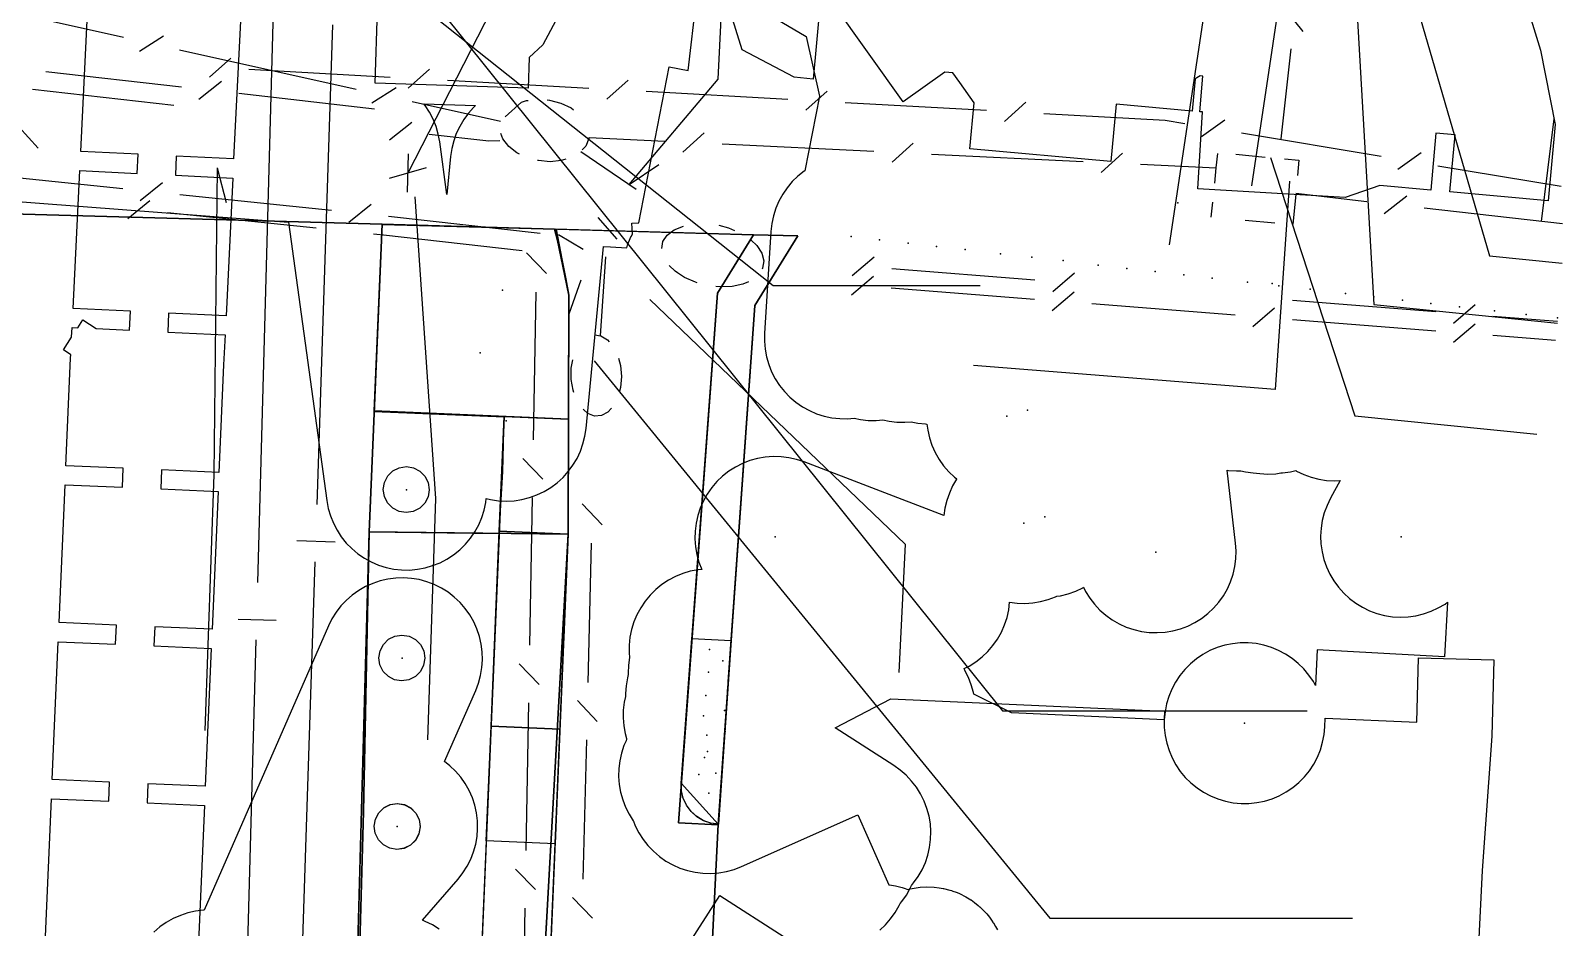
# Model space of a CAD drawing. Header units: metres. Extents: x 4550 to 4731, y 10605 to 11772.
# Drawn here: x 4658.55 to 4698.57, y 11350.55 to 11373.98 of the extents above; entities that cross this region are included whole.
import ezdxf

# ---------------------------------------------------------------- set-up
doc = ezdxf.new("R2010")
doc.units = ezdxf.units.M
for name, color, linetype in [('BENCH', 7, 'Continuous'), ('BOUNDARY', 7, 'Continuous'), ('BUSH', 7, 'Continuous'), ('CURB', 7, 'Continuous'), ('ELECTR_CABLE', 7, 'Continuous'), ('ELECTR_CABLE_COMM', 7, 'Continuous'), ('GAS', 7, 'Continuous'), ('GRASS', 7, 'Continuous'), ('GROUND', 7, 'Continuous'), ('HEAT', 7, 'Continuous'), ('LAMP', 7, 'Continuous'), ('ROAD', 7, 'Continuous'), ('SEWER', 7, 'Continuous'), ('SIDEWALK_PATH', 7, 'Continuous'), ('TREE', 7, 'Continuous'), ('WATER_PIPELINE', 7, 'Continuous')]:
    doc.layers.add(name, color=color, linetype=linetype)

msp = doc.modelspace()

# ---------------------------------------------------------------- linework, layer by layer
at = {"layer": 'BENCH'}
msp.add_point((4670.301, 11365.559), dxfattribs=at)
at = {"layer": 'BOUNDARY'}
msp.add_lwpolyline([(4658.183, 11389.665), (4656.263, 11369.233), (4657.098, 11369.215), (4667.733, 11368.918), (4672.93, 11368.772), (4677.439, 11368.646), (4678.595, 11368.614), (4677.473, 11366.8), (4676.515, 11353.247), (4676.337, 11349.726), (4675.774, 11337.492), (4675.718, 11336.295), (4674.76, 11336.34), (4670.81, 11251.59)], dxfattribs=at)
at = {"layer": 'BUSH'}
for p in [(4676.287, 11357.812), (4676.266, 11357.22), (4676.64, 11357.516), (4676.763, 11356.759), (4676.193, 11356.611), (4676.131, 11356.075), (4676.678, 11356.212), (4676.216, 11355.57), (4676.7, 11355.665), (4676.649, 11355.138), (4676.162, 11354.988), (4676.014, 11354.544), (4676.457, 11354.578), (4676.27, 11354.059)]:
    msp.add_point(p, dxfattribs=at)
at = {"layer": 'CURB'}
for points in [[(4667.733, 11368.918), (4667.397, 11360.882), (4663.638, 11224.498)], [(4672.613, 11367.063), (4672.255, 11368.791)], [(4677.439, 11368.646), (4676.494, 11367.118), (4675.553, 11354.319)], [(4672.613, 11367.063), (4672.595, 11360.823)], [(4667.529, 11364.03), (4670.922, 11363.887), (4669.074, 11320.126)], [(4672.595, 11360.823), (4672.481, 11358.124)], [(4672.114, 11349.429), (4672.481, 11358.124)], [(4675.831, 11358.101), (4676.851, 11358.041), (4676.527, 11353.246)], [(4675.553, 11354.319), (4676.515, 11353.247)]]:
    msp.add_lwpolyline(points, dxfattribs=at)
at = {"layer": 'ELECTR_CABLE'}
for points in [[(4654.719, 11369.783), (4658.785, 11369.471), (4665.291, 11368.972), (4666.29, 11361.699), (4666.328, 11361.496), (4666.385, 11361.298), (4666.462, 11361.107), (4666.557, 11360.924), (4666.67, 11360.752), (4666.799, 11360.591), (4666.943, 11360.444), (4667.101, 11360.311), (4667.271, 11360.195), (4667.452, 11360.096), (4667.641, 11360.015), (4667.838, 11359.953), (4668.04, 11359.911), (4668.245, 11359.888), (4668.451, 11359.886), (4668.656, 11359.904), (4668.858, 11359.942), (4669.056, 11360), (4669.248, 11360.077), (4669.43, 11360.172), (4669.603, 11360.284), (4669.764, 11360.413), (4669.911, 11360.558), (4670.043, 11360.715), (4670.16, 11360.886), (4670.259, 11361.066), (4670.34, 11361.256), (4670.402, 11361.452), (4670.444, 11361.654), (4670.455, 11361.755), (4670.569, 11361.727), (4670.773, 11361.697), (4670.979, 11361.688), (4671.184, 11361.698), (4671.388, 11361.729), (4671.588, 11361.78), (4671.782, 11361.849), (4671.968, 11361.938), (4672.144, 11362.044), (4672.31, 11362.168), (4672.462, 11362.306), (4672.6, 11362.459), (4672.722, 11362.625), (4672.828, 11362.802), (4672.915, 11362.989), (4672.984, 11363.183), (4673.034, 11363.383), (4673.064, 11363.587), (4673.519, 11368.34), (4673.7, 11368.327), (4674.128, 11368.3), (4674.15, 11368.376), (4674.151, 11368.377), (4674.173, 11368.439), (4674.174, 11368.441), (4674.246, 11368.61), (4674.247, 11368.611), (4674.279, 11368.671), (4674.258, 11368.947), (4674.441, 11368.961), (4675.239, 11373.032), (4675.728, 11372.936), (4675.952, 11374.811)], [(4672.533, 11374.733), (4671.934, 11373.61), (4671.58, 11373.275), (4671.554, 11372.476), (4667.556, 11372.606), (4667.619, 11374.518)], [(4677.438, 11374.634), (4678.818, 11373.825), (4679.164, 11372.263), (4678.783, 11370.319), (4678.761, 11370.305), (4678.6, 11370.177), (4678.452, 11370.033), (4678.32, 11369.875), (4678.203, 11369.706), (4678.103, 11369.525), (4678.022, 11369.336), (4677.959, 11369.139), (4677.916, 11368.938), (4677.893, 11368.733), (4677.726, 11366.07), (4677.723, 11365.864), (4677.741, 11365.658), (4677.778, 11365.456), (4677.835, 11365.258), (4677.912, 11365.066), (4678.006, 11364.883), (4678.118, 11364.71), (4678.247, 11364.549), (4678.391, 11364.402), (4678.548, 11364.269), (4678.718, 11364.152), (4678.898, 11364.052), (4679.088, 11363.971), (4679.284, 11363.908), (4679.486, 11363.865), (4679.691, 11363.842), (4679.897, 11363.84), (4680.066, 11363.854), (4680.233, 11363.818), (4680.438, 11363.795), (4680.644, 11363.793), (4680.814, 11363.807), (4680.981, 11363.772), (4681.185, 11363.749), (4681.391, 11363.746), (4681.561, 11363.76), (4681.728, 11363.725), (4681.933, 11363.702), (4681.97, 11363.701), (4681.99, 11363.541), (4682.036, 11363.34), (4682.101, 11363.144), (4682.186, 11362.956), (4682.288, 11362.777), (4682.407, 11362.609), (4682.542, 11362.453), (4682.692, 11362.312), (4682.75, 11362.267), (4682.745, 11362.26), (4682.642, 11362.082), (4682.556, 11361.895), (4682.489, 11361.7), (4682.441, 11361.5), (4682.415, 11361.308), (4678.759, 11362.712), (4678.563, 11362.776), (4678.362, 11362.821), (4678.158, 11362.846), (4677.951, 11362.851), (4677.746, 11362.835), (4677.543, 11362.8), (4677.344, 11362.745), (4677.152, 11362.67), (4676.968, 11362.577), (4676.794, 11362.467), (4676.632, 11362.34), (4676.483, 11362.197), (4676.349, 11362.041), (4676.23, 11361.872), (4676.129, 11361.693), (4676.046, 11361.504), (4675.981, 11361.309), (4675.937, 11361.107), (4675.912, 11360.903), (4675.907, 11360.697), (4675.922, 11360.491), (4675.958, 11360.288), (4676.013, 11360.09), (4676.087, 11359.9), (4675.989, 11359.891), (4675.786, 11359.852), (4675.589, 11359.793), (4675.398, 11359.715), (4675.216, 11359.619), (4675.044, 11359.505), (4674.884, 11359.375), (4674.738, 11359.23), (4674.606, 11359.071), (4674.491, 11358.9), (4674.393, 11358.719), (4674.313, 11358.529), (4674.252, 11358.332), (4674.211, 11358.13), (4674.19, 11357.925), (4674.189, 11357.719), (4674.201, 11357.598), (4674.174, 11357.396), (4674.166, 11357.19), (4674.168, 11357.158), (4674.143, 11357.067), (4674.108, 11356.863), (4674.094, 11356.658), (4674.096, 11356.584), (4674.062, 11356.433), (4674.037, 11356.228), (4674.032, 11356.022), (4674.047, 11355.816), (4674.083, 11355.613), (4674.119, 11355.482), (4674.119, 11355.47), (4674.111, 11355.426), (4674.054, 11355.298), (4673.99, 11355.103), (4673.945, 11354.902), (4673.92, 11354.697), (4673.915, 11354.491), (4673.93, 11354.285), (4673.966, 11354.082), (4674.021, 11353.884), (4674.095, 11353.692), (4674.188, 11353.508), (4674.298, 11353.334), (4674.305, 11353.326), (4674.351, 11353.205), (4674.444, 11353.021), (4674.555, 11352.847), (4674.682, 11352.685), (4674.824, 11352.536), (4674.98, 11352.401), (4675.149, 11352.283), (4675.328, 11352.182), (4675.517, 11352.098), (4675.713, 11352.034), (4675.914, 11351.989), (4676.118, 11351.964), (4676.324, 11351.959), (4676.53, 11351.975), (4676.733, 11352.01), (4676.932, 11352.065), (4677.124, 11352.14), (4680.161, 11353.491), (4680.976, 11351.659), (4681.046, 11351.651), (4681.047, 11351.651), (4681.151, 11351.632), (4681.152, 11351.632), (4681.324, 11351.589), (4681.325, 11351.589), (4681.373, 11351.574), (4681.374, 11351.574), (4681.474, 11351.537), (4681.528, 11351.552), (4681.53, 11351.552), (4681.581, 11351.563), (4681.582, 11351.564), (4681.795, 11351.597), (4681.797, 11351.597), (4681.964, 11351.607), (4681.966, 11351.607), (4682.158, 11351.601), (4682.16, 11351.6), (4682.292, 11351.585), (4682.293, 11351.585), (4682.398, 11351.567), (4682.399, 11351.567), (4682.57, 11351.524), (4682.571, 11351.524), (4682.619, 11351.509), (4682.621, 11351.508), (4682.761, 11351.457), (4682.762, 11351.457), (4682.823, 11351.431), (4682.824, 11351.43), (4682.988, 11351.347), (4682.99, 11351.346), (4683.121, 11351.266), (4683.123, 11351.265), (4683.21, 11351.203), (4683.211, 11351.202), (4683.308, 11351.124), (4683.309, 11351.123), (4683.347, 11351.09), (4683.348, 11351.089), (4683.423, 11351.019), (4683.424, 11351.018), (4683.49, 11350.949), (4683.491, 11350.948), (4683.531, 11350.903), (4683.532, 11350.902), (4683.601, 11350.818), (4683.603, 11350.815), (4683.657, 11350.741), (4683.658, 11350.739), (4683.703, 11350.672), (4683.705, 11350.669), (4683.763, 11350.574), (4683.765, 11350.57), (4683.812, 11350.482)], [(4669.223, 11350.502), (4669.048, 11350.613), (4668.864, 11350.705), (4668.789, 11350.734), (4669.72, 11351.809), (4669.847, 11351.971), (4669.957, 11352.145), (4670.05, 11352.329), (4670.125, 11352.521), (4670.18, 11352.719), (4670.216, 11352.922), (4670.231, 11353.128), (4670.227, 11353.334), (4670.202, 11353.539), (4670.157, 11353.74), (4670.093, 11353.936), (4670.01, 11354.124), (4669.909, 11354.304), (4669.79, 11354.472), (4669.656, 11354.629), (4669.507, 11354.771), (4669.368, 11354.88), (4670.181, 11356.742), (4670.255, 11356.934), (4670.309, 11357.133), (4670.343, 11357.336), (4670.357, 11357.542), (4670.351, 11357.748), (4670.324, 11357.952), (4670.278, 11358.153), (4670.213, 11358.349), (4670.128, 11358.536), (4670.025, 11358.715), (4669.906, 11358.883), (4669.771, 11359.038), (4669.621, 11359.18), (4669.457, 11359.306), (4669.283, 11359.415), (4669.098, 11359.507), (4668.906, 11359.58), (4668.707, 11359.634), (4668.503, 11359.668), (4668.298, 11359.682), (4668.092, 11359.676), (4667.887, 11359.65), (4667.687, 11359.604), (4667.491, 11359.538), (4667.303, 11359.453), (4667.124, 11359.351), (4666.957, 11359.231), (4666.801, 11359.096), (4666.66, 11358.946), (4666.534, 11358.783), (4666.425, 11358.608), (4666.333, 11358.424), (4663.088, 11350.998), (4663.065, 11350.998), (4662.861, 11350.973), (4662.659, 11350.928), (4662.464, 11350.863), (4662.275, 11350.779), (4662.096, 11350.678), (4661.928, 11350.559), (4661.771, 11350.425)]]:
    msp.add_lwpolyline(points, dxfattribs=at)
for points in [[(4670.179, 11372.02), (4670.127, 11371.973), (4669.989, 11371.819), (4669.867, 11371.654), (4669.762, 11371.477), (4669.674, 11371.29), (4669.605, 11371.096), (4669.555, 11370.896), (4669.526, 11370.692), (4669.43, 11369.699), (4669.242, 11371.075), (4669.204, 11371.277), (4669.146, 11371.475), (4669.069, 11371.666), (4668.974, 11371.849), (4668.861, 11372.022), (4668.827, 11372.064)], [(4695.492, 11357.622), (4692.165, 11357.803), (4692.123, 11356.866), (4692.066, 11356.971), (4691.951, 11357.142), (4691.82, 11357.301), (4691.673, 11357.446), (4691.513, 11357.576), (4691.342, 11357.69), (4691.159, 11357.786), (4690.969, 11357.865), (4690.771, 11357.924), (4690.569, 11357.963), (4690.364, 11357.982), (4690.158, 11357.982), (4689.953, 11357.961), (4689.751, 11357.92), (4689.554, 11357.859), (4689.364, 11357.779), (4689.182, 11357.681), (4689.011, 11357.566), (4688.853, 11357.435), (4688.708, 11357.289), (4688.577, 11357.129), (4688.464, 11356.957), (4688.367, 11356.775), (4688.289, 11356.584), (4688.23, 11356.387), (4688.191, 11356.184), (4688.171, 11355.979), (4688.171, 11355.971), (4684.182, 11356.151), (4683.191, 11356.64), (4683.183, 11356.685), (4683.128, 11356.884), (4683.053, 11357.076), (4682.97, 11357.241), (4682.943, 11357.311), (4683.075, 11357.378), (4683.249, 11357.488), (4683.411, 11357.615), (4683.56, 11357.758), (4683.695, 11357.914), (4683.813, 11358.083), (4683.914, 11358.262), (4683.998, 11358.451), (4684.062, 11358.647), (4684.107, 11358.848), (4684.131, 11359.049), (4684.324, 11359.022), (4684.53, 11359.015), (4684.736, 11359.027), (4684.939, 11359.06), (4685.139, 11359.112), (4685.332, 11359.184), (4685.363, 11359.199), (4685.462, 11359.214), (4685.662, 11359.265), (4685.856, 11359.335), (4686.042, 11359.424), (4686.062, 11359.436), (4686.115, 11359.329), (4686.224, 11359.154), (4686.349, 11358.99), (4686.49, 11358.84), (4686.645, 11358.704), (4686.813, 11358.584), (4686.991, 11358.481), (4687.179, 11358.396), (4687.374, 11358.33), (4687.575, 11358.283), (4687.779, 11358.256), (4687.985, 11358.25), (4688.191, 11358.263), (4688.394, 11358.297), (4688.593, 11358.35), (4688.786, 11358.423), (4688.971, 11358.514), (4689.146, 11358.623), (4689.309, 11358.749), (4689.46, 11358.89), (4689.596, 11359.045), (4689.716, 11359.212), (4689.819, 11359.391), (4689.904, 11359.579), (4689.97, 11359.774), (4690.016, 11359.974), (4690.043, 11360.179), (4690.05, 11360.385), (4690.036, 11360.59), (4689.817, 11362.491), (4689.85, 11362.486), (4690.055, 11362.476), (4690.174, 11362.481), (4690.289, 11362.452), (4690.492, 11362.422), (4690.582, 11362.417), (4690.671, 11362.404), (4690.877, 11362.393), (4691.083, 11362.403), (4691.218, 11362.423), (4691.261, 11362.424), (4691.465, 11362.45), (4691.606, 11362.482), (4691.628, 11362.468), (4691.814, 11362.38), (4692.008, 11362.31), (4692.208, 11362.259), (4692.411, 11362.228), (4692.617, 11362.218), (4692.766, 11362.225), (4692.513, 11361.761), (4692.423, 11361.576), (4692.352, 11361.382), (4692.3, 11361.183), (4692.268, 11360.979), (4692.256, 11360.774), (4692.265, 11360.568), (4692.293, 11360.364), (4692.341, 11360.163), (4692.409, 11359.969), (4692.495, 11359.781), (4692.6, 11359.604), (4692.721, 11359.437), (4692.858, 11359.283), (4693.009, 11359.143), (4693.174, 11359.019), (4693.349, 11358.912), (4693.535, 11358.822), (4693.728, 11358.751), (4693.928, 11358.699), (4694.131, 11358.667), (4694.337, 11358.655), (4694.543, 11358.663), (4694.747, 11358.691), (4694.947, 11358.739), (4695.142, 11358.807), (4695.329, 11358.894), (4695.507, 11358.998), (4695.569, 11359.043)]]:
    msp.add_lwpolyline(points, close=True, dxfattribs=at)
at = {"layer": 'ELECTR_CABLE_COMM'}
for points in [[(4668.412, 11370.26), (4682.062, 11396.912), (4683.826, 11414.662)], [(4674.19, 11369.958), (4676.517, 11372.709), (4676.677, 11376.064)], [(4691.32, 11374.537), (4691.79, 11373.953)], [(4658.67, 11374.318), (4660.977, 11373.805)], [(4661.393, 11373.441), (4662.025, 11373.843)], [(4662.441, 11373.479), (4667.055, 11372.453)], [(4663.223, 11372.764), (4663.781, 11373.263)], [(4691.475, 11373.5), (4691.22, 11371.15)], [(4658.947, 11372.913), (4662.498, 11372.51)], [(4664.251, 11372.972), (4667.946, 11372.766)], [(4668.416, 11372.475), (4668.974, 11372.974)], [(4658.598, 11372.45), (4662.291, 11372.031)], [(4662.95, 11372.192), (4663.537, 11372.659)], [(4663.989, 11372.341), (4667.54, 11371.938)], [(4667.471, 11372.089), (4668.103, 11372.491)], [(4669.444, 11372.683), (4673.139, 11372.477)], [(4673.609, 11372.186), (4674.168, 11372.685)], [(4674.637, 11372.394), (4678.332, 11372.188)], [(4678.802, 11371.897), (4679.361, 11372.396)], [(4668.519, 11372.127), (4670.826, 11371.614)], [(4670.952, 11371.728), (4671.378, 11372.11), (4671.511, 11372.153), (4671.548, 11372.157)], [(4672.045, 11372.167), (4672.109, 11372.163), (4672.405, 11372.087), (4672.671, 11371.963), (4672.74, 11371.911)], [(4679.83, 11372.105), (4683.525, 11371.899)], [(4683.995, 11371.608), (4684.554, 11372.107)], [(4667.926, 11371.124), (4668.512, 11371.591)], [(4685.023, 11371.816), (4688.197, 11371.639), (4688.712, 11371.553)], [(4689.147, 11371.212), (4689.757, 11371.647)], [(4658.244, 11371.461), (4658.75, 11370.909)], [(4668.964, 11371.273), (4670.52, 11371.097), (4670.812, 11371.108)], [(4671.327, 11370.755), (4671.259, 11370.788), (4671.043, 11370.955), (4670.89, 11371.149), (4670.836, 11371.292)], [(4673.141, 11371.186), (4673.136, 11371.158), (4673.054, 11370.963), (4672.963, 11370.864)], [(4673.141, 11371.186), (4675.123, 11371.09)], [(4675.595, 11370.802), (4676.15, 11371.306)], [(4690.192, 11371.306), (4693.842, 11370.697)], [(4668.399, 11369.76), (4668.425, 11370.76)], [(4672.926, 11370.825), (4674.37, 11369.835)], [(4676.622, 11371.018), (4680.586, 11370.826)], [(4681.058, 11370.538), (4681.613, 11371.041)], [(4682.085, 11370.753), (4686.049, 11370.562)], [(4686.521, 11370.273), (4687.076, 11370.777)], [(4689.489, 11369.992), (4689.53, 11370.393), (4689.569, 11370.767)], [(4690.037, 11370.753), (4690.811, 11370.677)], [(4694.277, 11370.356), (4694.887, 11370.791)], [(4663.422, 11370.391), (4663.34, 11362.383), (4663.104, 11355.695)], [(4663.422, 11370.391), (4663.663, 11369.489)], [(4667.932, 11370.12), (4668.892, 11370.4)], [(4672.536, 11370.621), (4672.417, 11370.584), (4672.122, 11370.555), (4671.818, 11370.582), (4671.796, 11370.587)], [(4674.19, 11369.958), (4674.962, 11370.484)], [(4687.548, 11370.489), (4689.53, 11370.393)], [(4690.949, 11370.664), (4693.151, 11363.915), (4697.906, 11363.435)], [(4691.309, 11370.628), (4691.69, 11370.591), (4691.652, 11370.197)], [(4695.322, 11370.45), (4698.537, 11369.914)], [(4657, 11370.261), (4660.961, 11369.851)], [(4661.416, 11369.538), (4661.998, 11370.011)], [(4691.445, 11370.045), (4691.064, 11364.602), (4683.189, 11365.229)], [(4661.088, 11369.069), (4661.67, 11369.542)], [(4662.453, 11369.697), (4666.414, 11369.287)], [(4668.594, 11369.638), (4669.133, 11361.751), (4668.917, 11355.451)], [(4691.605, 11369.7), (4691.531, 11368.925)], [(4693.466, 11369.509), (4691.607, 11369.72)], [(4694.505, 11369.658), (4693.918, 11369.191)], [(4662.125, 11369.228), (4666.016, 11368.826)], [(4666.869, 11368.974), (4667.451, 11369.447)], [(4667.906, 11369.132), (4671.863, 11368.688)], [(4689.398, 11369.108), (4689.438, 11369.495)], [(4698.572, 11368.929), (4694.957, 11369.34)], [(4673.873, 11368.534), (4673.378, 11369.097)], [(4675.041, 11368.29), (4675.074, 11368.467), (4675.186, 11368.637), (4675.368, 11368.776), (4675.606, 11368.874)], [(4676.533, 11368.893), (4676.789, 11368.825), (4676.946, 11368.759)], [(4691.057, 11368.945), (4690.283, 11369.021)], [(4667.508, 11368.672), (4667.768, 11368.645), (4671.396, 11368.237)], [(4672.989, 11368.263), (4672.343, 11368.644)], [(4677.374, 11368.506), (4677.528, 11368.362), (4677.654, 11368.164), (4677.705, 11367.963), (4677.677, 11367.77), (4677.664, 11367.75)], [(4671.509, 11368.169), (4672.029, 11367.629)], [(4673.444, 11366.008), (4673.577, 11368.067)], [(4680.59, 11368.057), (4680.019, 11367.57)], [(4675.969, 11367.393), (4675.925, 11367.405), (4675.636, 11367.531), (4675.457, 11367.647), (4675.389, 11367.691), (4675.236, 11367.842)], [(4680.572, 11367.556), (4680.002, 11367.07)], [(4684.792, 11367.459), (4681.052, 11367.754)], [(4685.825, 11367.643), (4685.255, 11367.156)], [(4671.756, 11367.149), (4671.686, 11363.284)], [(4672.924, 11367.455), (4672.615, 11366.573)], [(4677.308, 11367.417), (4677.16, 11367.352), (4676.877, 11367.293), (4676.565, 11367.282), (4676.458, 11367.295)], [(4684.781, 11366.958), (4681.035, 11367.254)], [(4685.814, 11367.142), (4685.244, 11366.655)], [(4674.728, 11366.953), (4681.398, 11360.563), (4681.235, 11357.209)], [(4690.023, 11366.543), (4686.276, 11366.84)], [(4691.055, 11366.728), (4690.485, 11366.241)], [(4695.263, 11366.631), (4691.523, 11366.926)], [(4696.295, 11366.815), (4695.725, 11366.328)], [(4695.264, 11366.129), (4691.518, 11366.425)], [(4698.445, 11366.379), (4696.758, 11366.512)], [(4673.291, 11366.033), (4673.444, 11366.008), (4673.454, 11366.006), (4673.625, 11365.902), (4673.669, 11365.85)], [(4696.297, 11366.313), (4695.727, 11365.827)], [(4698.393, 11365.882), (4696.759, 11366.011)], [(4672.748, 11364.52), (4672.725, 11364.582), (4672.677, 11364.866), (4672.678, 11365.156), (4672.717, 11365.375)], [(4673.272, 11365.352), (4685.182, 11350.786), (4693.089, 11350.786)], [(4673.91, 11365.418), (4673.961, 11365.229), (4673.987, 11364.939), (4673.964, 11364.652), (4673.94, 11364.563)], [(4673.732, 11364.115), (4673.634, 11364.008), (4673.465, 11363.92), (4673.285, 11363.91), (4673.109, 11363.979), (4672.988, 11364.087)], [(4671.412, 11362.804), (4671.933, 11362.264)], [(4671.659, 11361.784), (4671.59, 11357.919)], [(4673.481, 11361.069), (4672.964, 11361.611)], [(4673.116, 11356.951), (4673.205, 11360.59)], [(4671.316, 11357.439), (4671.836, 11356.899)], [(4671.563, 11356.419), (4671.493, 11352.554)], [(4673.356, 11355.93), (4672.839, 11356.473)], [(4672.991, 11351.812), (4673.08, 11355.451)], [(4671.219, 11352.074), (4671.74, 11351.535)], [(4673.231, 11350.791), (4672.714, 11351.334)], [(4671.466, 11351.054), (4671.396, 11347.189)]]:
    msp.add_lwpolyline(points, dxfattribs=at)
at = {"layer": 'GAS'}
for points in [[(4697.417, 11375.378), (4697.997, 11373.468), (4698.381, 11371.526), (4698.201, 11369.533), (4695.633, 11369.765), (4695.768, 11371.259), (4695.27, 11371.304), (4695.135, 11369.81), (4693.802, 11369.93), (4692.901, 11369.618), (4689.052, 11369.844), (4689.17, 11371.853), (4689.099, 11371.859), (4689.182, 11372.788), (4689.105, 11372.8), (4688.978, 11372.716), (4688.902, 11371.877), (4686.91, 11372.055), (4686.776, 11370.561), (4683.094, 11370.892), (4683.202, 11372.096), (4682.826, 11372.625), (4682.647, 11372.877), (4682.438, 11372.897), (4681.345, 11372.12), (4679.531, 11374.674)], [(4679.18, 11374.706), (4678.995, 11372.715), (4678.498, 11372.761), (4677.144, 11373.474), (4676.691, 11374.936)], [(4658.939, 11350.31), (4659.096, 11353.911), (4660.595, 11353.846), (4660.616, 11354.346), (4659.118, 11354.411), (4659.275, 11358.012), (4660.773, 11357.947), (4660.795, 11358.446), (4659.297, 11358.512), (4659.453, 11362.113), (4660.952, 11362.047), (4660.974, 11362.547), (4659.475, 11362.612), (4659.598, 11365.423), (4659.598, 11365.433), (4659.602, 11365.511), (4659.409, 11365.636), (4659.624, 11365.97), (4659.637, 11366.224), (4659.784, 11366.217), (4659.916, 11366.421), (4660.268, 11366.193), (4661.135, 11366.151), (4661.16, 11366.65), (4659.661, 11366.723), (4659.838, 11370.324), (4661.336, 11370.25), (4661.36, 11370.75), (4659.862, 11370.823), (4660.038, 11374.423)], [(4664.033, 11374.228), (4663.857, 11370.627), (4662.359, 11370.701), (4662.335, 11370.201), (4663.833, 11370.128), (4663.657, 11366.528), (4662.158, 11366.601), (4662.134, 11366.102), (4663.632, 11366.028), (4663.594, 11365.243), (4663.471, 11362.438), (4661.973, 11362.503), (4661.951, 11362.004), (4663.45, 11361.939), (4663.293, 11358.337), (4661.794, 11358.403), (4661.772, 11357.903), (4663.271, 11357.838), (4663.114, 11354.237), (4661.615, 11354.302), (4661.594, 11353.803), (4663.092, 11353.737), (4662.937, 11350.166)]]:
    msp.add_lwpolyline(points, dxfattribs=at)
at = {"layer": 'GRASS'}
for points in [[(4672.613, 11367.063), (4672.535, 11367.498), (4672.447, 11367.932), (4672.349, 11368.363), (4672.241, 11368.792), (4667.733, 11368.918), (4667.397, 11360.882), (4672.595, 11360.823)], [(4672.613, 11367.061), (4672.603, 11363.827), (4667.529, 11364.041), (4667.734, 11368.916), (4672.284, 11368.79)], [(4677.473, 11366.8), (4678.595, 11368.614), (4677.439, 11368.646), (4676.494, 11367.118), (4675.972, 11360.018), (4675.477, 11353.283), (4676.514, 11353.23)], [(4678.595, 11368.614), (4677.439, 11368.646), (4676.494, 11367.118), (4675.831, 11358.101), (4676.851, 11358.041), (4676.778, 11356.962), (4677.473, 11366.8)], [(4670.924, 11363.898), (4667.529, 11364.041), (4667.397, 11360.882), (4670.795, 11360.843), (4670.891, 11362.458)], [(4672.592, 11360.823), (4670.797, 11360.901), (4670.924, 11363.898), (4672.603, 11363.827)], [(4668.967, 11361.983), (4668.936, 11361.796), (4668.85, 11361.631), (4668.719, 11361.501), (4668.549, 11361.415), (4668.361, 11361.387), (4668.178, 11361.418), (4668.013, 11361.503), (4667.88, 11361.638), (4667.795, 11361.807), (4667.767, 11361.991), (4667.797, 11362.174), (4667.884, 11362.343), (4668.019, 11362.476), (4668.185, 11362.559), (4668.369, 11362.587), (4668.556, 11362.557), (4668.725, 11362.469), (4668.855, 11362.337), (4668.938, 11362.171)], [(4670.199, 11346.738), (4667.014, 11346.979), (4667.398, 11360.884), (4670.795, 11360.843)], [(4672.595, 11360.823), (4667.397, 11360.882), (4667.246, 11353.578), (4667.063, 11346.976), (4671.8, 11346.618)], [(4672.38, 11355.729), (4670.582, 11355.805), (4670.797, 11360.901), (4672.595, 11360.823)], [(4668.852, 11357.584), (4668.821, 11357.397), (4668.735, 11357.232), (4668.604, 11357.101), (4668.434, 11357.016), (4668.246, 11356.988), (4668.063, 11357.018), (4667.898, 11357.103), (4667.764, 11357.238), (4667.68, 11357.408), (4667.652, 11357.591), (4667.682, 11357.775), (4667.769, 11357.943), (4667.904, 11358.077), (4668.07, 11358.159), (4668.254, 11358.188), (4668.441, 11358.157), (4668.61, 11358.07), (4668.74, 11357.937), (4668.823, 11357.772)], [(4675.831, 11358.101), (4676.851, 11358.041), (4676.527, 11353.246), (4676.325, 11353.272), (4676.135, 11353.336), (4675.961, 11353.438), (4675.81, 11353.574), (4675.689, 11353.738), (4675.605, 11353.92), (4675.559, 11354.116), (4675.553, 11354.319)], [(4672.254, 11352.732), (4670.455, 11352.808), (4670.582, 11355.805), (4672.38, 11355.729)], [(4668.729, 11353.179), (4668.697, 11352.992), (4668.61, 11352.828), (4668.478, 11352.698), (4668.308, 11352.614), (4668.12, 11352.587), (4667.937, 11352.618), (4667.772, 11352.704), (4667.64, 11352.84), (4667.556, 11353.011), (4667.529, 11353.194), (4667.56, 11353.377), (4667.648, 11353.545), (4667.785, 11353.678), (4667.951, 11353.76), (4668.135, 11353.787), (4668.322, 11353.755), (4668.49, 11353.666), (4668.619, 11353.533), (4668.702, 11353.367)], [(4668.729, 11353.183), (4668.698, 11352.996), (4668.613, 11352.831), (4668.481, 11352.7), (4668.311, 11352.615), (4668.123, 11352.587), (4667.94, 11352.617), (4667.775, 11352.702), (4667.642, 11352.837), (4667.557, 11353.007), (4667.529, 11353.19), (4667.559, 11353.374), (4667.646, 11353.542), (4667.782, 11353.676), (4667.948, 11353.758), (4668.131, 11353.787), (4668.318, 11353.756), (4668.487, 11353.669), (4668.617, 11353.536), (4668.701, 11353.371)], [(4670.455, 11352.808), (4670.24, 11347.713), (4672.039, 11347.637), (4672.254, 11352.732)]]:
    msp.add_lwpolyline(points, close=True, dxfattribs=at)
at = {"layer": 'GROUND'}
for points in [[(4672.241, 11368.792), (4672.317, 11368.491), (4672.613, 11367.063), (4672.595, 11360.823), (4671.791, 11346.459), (4670.953, 11323.457), (4670.827, 11320.694), (4670.823, 11320.68), (4670.599, 11320.373), (4670.277, 11320.171), (4669.89, 11320.105), (4666.355, 11320.204), (4666.445, 11323.638), (4666.423, 11324.105), (4666.875, 11340.959), (4667.063, 11346.976), (4667.246, 11353.578), (4667.397, 11360.882), (4667.733, 11368.918)], [(4678.595, 11368.614), (4677.473, 11366.8), (4676.515, 11353.247), (4676.316, 11353.274), (4676.127, 11353.34), (4675.955, 11353.442), (4675.806, 11353.578), (4675.687, 11353.741), (4675.604, 11353.923), (4675.559, 11354.118), (4675.553, 11354.319), (4675.972, 11360.018), (4676.494, 11367.118), (4677.439, 11368.646)]]:
    msp.add_lwpolyline(points, close=True, dxfattribs=at)
at = {"layer": 'HEAT'}
for points in [[(4680.737, 11350.475), (4680.887, 11350.616), (4681.022, 11350.772), (4681.142, 11350.94), (4681.244, 11351.118), (4681.27, 11351.177), (4681.312, 11351.225), (4681.432, 11351.393), (4681.534, 11351.571), (4681.568, 11351.647), (4681.622, 11351.709), (4681.742, 11351.877), (4681.844, 11352.056), (4681.929, 11352.244), (4681.994, 11352.439), (4682.041, 11352.64), (4682.067, 11352.844), (4682.073, 11353.05), (4682.059, 11353.256), (4682.025, 11353.459), (4681.971, 11353.658), (4681.897, 11353.851), (4681.806, 11354.035), (4681.696, 11354.21), (4681.57, 11354.373), (4681.429, 11354.523), (4681.274, 11354.658), (4681.106, 11354.778), (4679.57, 11355.761), (4681.029, 11356.519), (4688.181, 11356.201), (4688.171, 11355.978), (4688.172, 11355.771), (4688.193, 11355.566), (4688.235, 11355.365), (4688.295, 11355.168), (4688.375, 11354.978), (4688.473, 11354.796), (4688.588, 11354.625), (4688.72, 11354.467), (4688.866, 11354.322), (4689.026, 11354.192), (4689.198, 11354.078), (4689.38, 11353.982), (4689.571, 11353.904), (4689.769, 11353.845), (4689.971, 11353.806), (4690.176, 11353.787), (4690.382, 11353.788), (4690.587, 11353.809), (4690.789, 11353.85), (4690.986, 11353.911), (4691.176, 11353.99), (4691.357, 11354.088), (4691.528, 11354.204), (4691.687, 11354.335), (4691.832, 11354.482), (4691.962, 11354.642), (4692.076, 11354.814), (4692.172, 11354.996), (4692.25, 11355.187), (4692.309, 11355.384), (4692.348, 11355.586), (4692.367, 11355.792), (4692.377, 11356.015), (4694.767, 11355.91), (4694.816, 11357.595), (4696.785, 11357.538), (4696.727, 11355.541), (4696.479, 11352.037), (4696.363, 11349.743)], [(4674.407, 11348.025), (4676.557, 11351.382), (4678.241, 11350.303)]]:
    msp.add_lwpolyline(points, dxfattribs=at)
at = {"layer": 'LAMP'}
for p in [(4688.525, 11369.479), (4670.885, 11367.197)]:
    msp.add_point(p, dxfattribs=at)
at = {"layer": 'ROAD'}
msp.add_lwpolyline([(4666.299, 11216.734), (4665.18, 11217.036), (4664.286, 11217.712), (4663.7, 11218.668), (4663.509, 11219.811), (4667.397, 11360.882), (4667.733, 11368.918), (4657.098, 11369.215), (4652.68, 11219.777), (4652.518, 11218.785), (4652.018, 11217.95), (4651.25, 11217.353), (4650.284, 11217.071)], close=True, dxfattribs=at)
msp.add_lwpolyline([(4664.57, 11257.038), (4664.759, 11263.651), (4665.145, 11276.485), (4665.571, 11290.249), (4665.795, 11297.507), (4665.705, 11297.509), (4666.216, 11314.882), (4666.445, 11323.638), (4666.423, 11324.105), (4666.875, 11340.959), (4667.063, 11346.976), (4667.246, 11353.578), (4667.397, 11360.882), (4667.733, 11368.918), (4657.098, 11369.215), (4656.729, 11356.276), (4656.208, 11339.051), (4655.75, 11320.869), (4655.208, 11303.571), (4654.824, 11287.786), (4654.287, 11269.977), (4653.752, 11253.318)], dxfattribs=at)
at = {"layer": 'SEWER'}
for points in [[(4691.61, 11380.33), (4691.566, 11377.374), (4690.451, 11369.924)], [(4690.146, 11380.223), (4689.744, 11378.02), (4688.3, 11368.38)], [(4664.486, 11359.562), (4664.998, 11378.323)], [(4693.164, 11375.17), (4693.647, 11366.822), (4698.441, 11366.338)], [(4694.656, 11375.01), (4696.671, 11368.098), (4698.567, 11367.907)], [(4663.976, 11358.605), (4664.966, 11358.578)], [(4663.934, 11339.303), (4664.446, 11358.063)]]:
    msp.add_lwpolyline(points, dxfattribs=at)
at = {"layer": 'SIDEWALK_PATH'}
msp.add_lwpolyline([(4674.816, 11337.54), (4675.385, 11349.773), (4676.337, 11349.729), (4676.515, 11353.23), (4675.477, 11353.283), (4675.972, 11360.018), (4676.494, 11367.118), (4677.439, 11368.646), (4672.241, 11368.792), (4672.349, 11368.363), (4672.447, 11367.932), (4672.535, 11367.498), (4672.613, 11367.063), (4672.595, 11360.823), (4671.791, 11346.459), (4670.953, 11323.457), (4670.553, 11314.704), (4669.576, 11297.403), (4665.795, 11297.507), (4665.671, 11293.495), (4672.733, 11292.852), (4674.76, 11336.34), (4675.718, 11336.295), (4675.774, 11337.492)], close=True, dxfattribs=at)
msp.add_lwpolyline([(4676.337, 11349.726), (4676.515, 11353.247), (4676.316, 11353.274), (4676.127, 11353.34), (4675.955, 11353.442), (4675.806, 11353.578), (4675.687, 11353.741), (4675.604, 11353.923), (4675.559, 11354.118), (4675.553, 11354.319), (4676.494, 11367.118), (4677.439, 11368.646), (4672.255, 11368.791), (4672.613, 11367.063), (4672.595, 11360.823), (4670.917, 11321.062)], dxfattribs=at)
at = {"layer": 'TREE'}
for p in [(4679.989, 11368.601), (4680.734, 11368.515), (4681.479, 11368.429), (4682.224, 11368.343), (4682.97, 11368.257), (4683.888, 11368.15), (4684.708, 11368.056), (4685.528, 11367.97), (4686.446, 11367.855), (4687.191, 11367.768), (4687.936, 11367.682), (4688.681, 11367.596), (4689.426, 11367.51), (4690.345, 11367.404), (4690.991, 11367.372), (4691.165, 11367.309), (4691.985, 11367.223), (4692.903, 11367.108), (4693.648, 11367.022), (4694.393, 11366.935), (4695.138, 11366.849), (4695.883, 11366.763), (4696.802, 11366.657), (4697.622, 11366.562), (4698.442, 11366.476), (4684.599, 11364.065), (4670.974, 11363.787), (4684.058, 11363.906), (4668.37, 11361.984), (4685.046, 11361.273), (4678.007, 11360.752), (4684.505, 11361.114), (4694.356, 11360.755), (4687.95, 11360.35), (4668.258, 11357.582), (4690.27, 11355.884), (4676.234, 11355.144), (4668.132, 11353.184)]:
    msp.add_point(p, dxfattribs=at)
at = {"layer": 'WATER_PIPELINE'}
for points in [[(4667.54, 11376.661), (4683.942, 11356.205), (4691.906, 11356.205)], [(4667.739, 11375.436), (4677.95, 11367.323), (4683.358, 11367.323)], [(4666.038, 11361.6), (4666.452, 11374.132)], [(4698.351, 11371.677), (4698.021, 11368.995)], [(4665.509, 11360.659), (4666.506, 11360.626)], [(4665.574, 11347.569), (4665.988, 11360.101)]]:
    msp.add_lwpolyline(points, dxfattribs=at)

doc.saveas('drawing.dxf')
